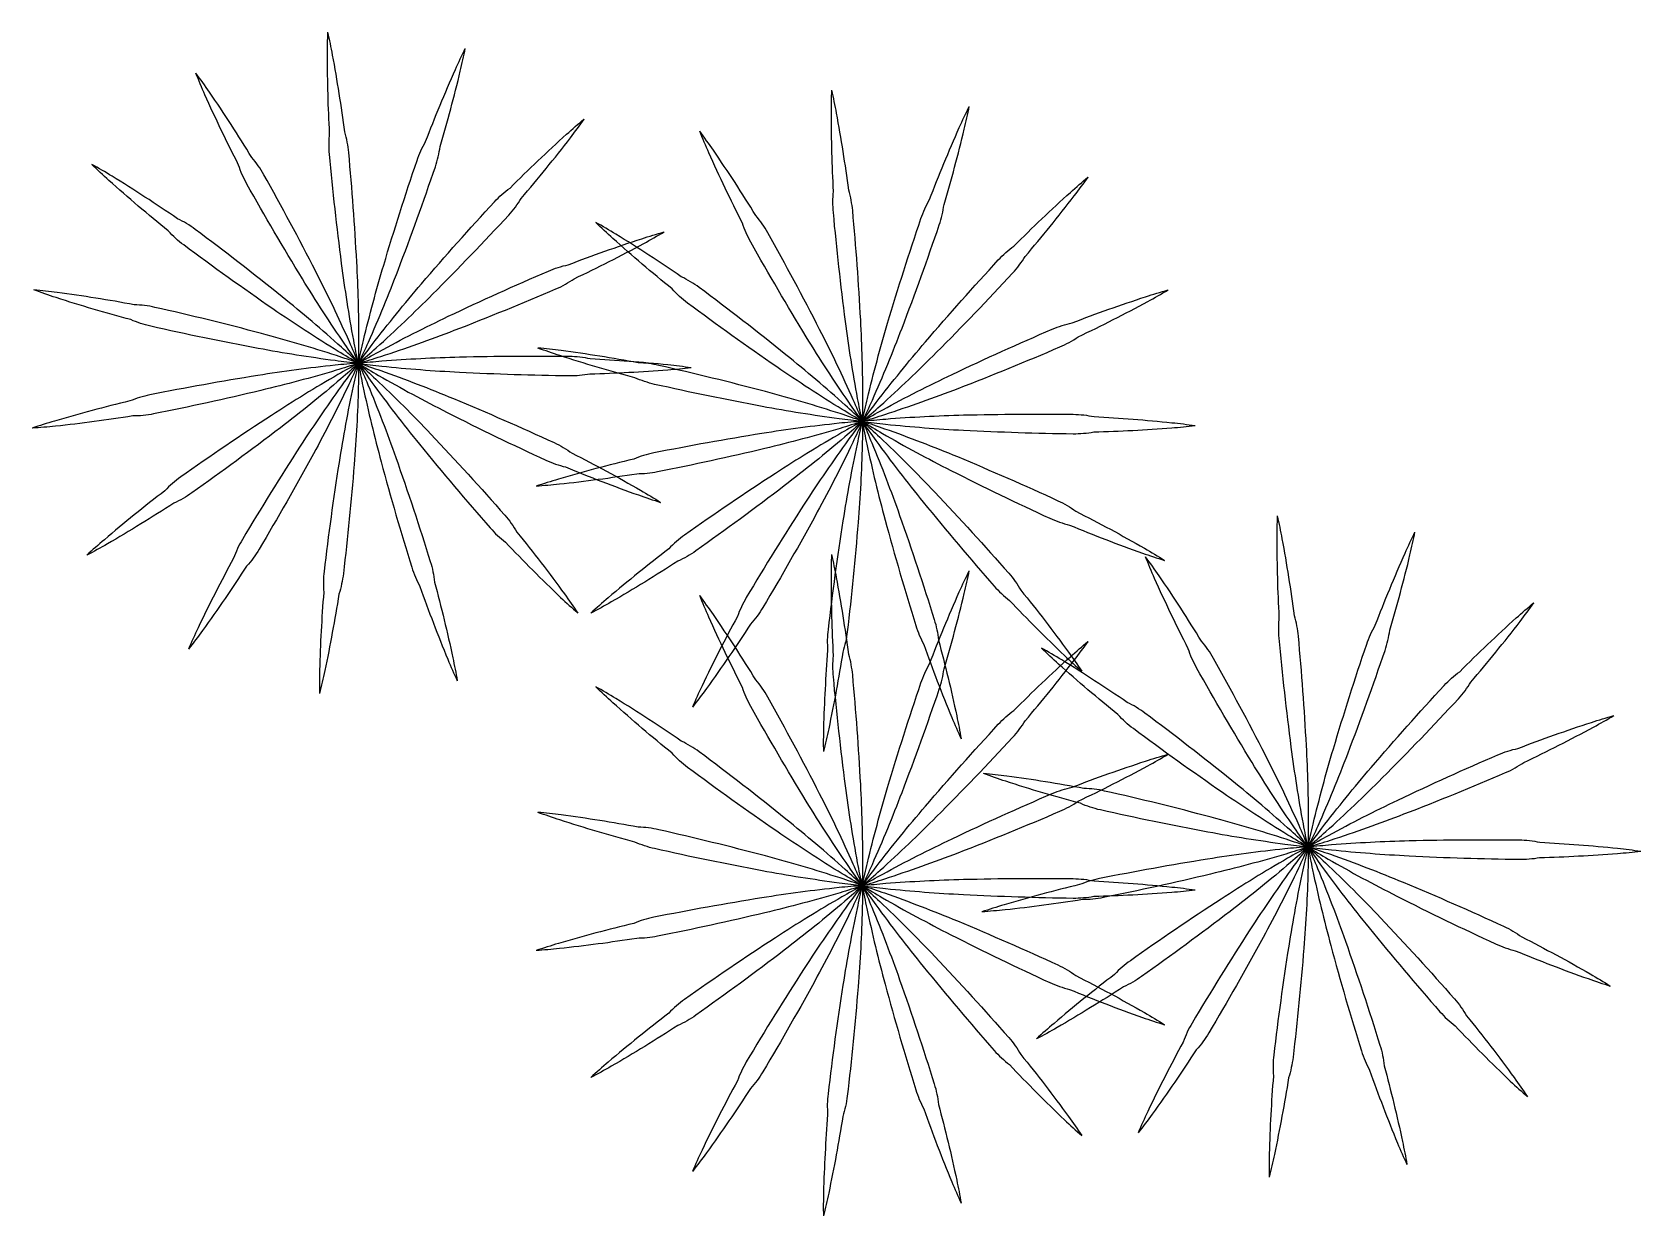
# Model space of a CAD drawing. Extents: x 129.726 to 130.165, y -33.563 to -33.239.
import ezdxf

# ---------------------------------------------------------------- set-up
doc = ezdxf.new("R2010")
doc.units = 0
doc.header["$MEASUREMENT"] = 0
doc.layers.get('0').update_dxf_attribs({"linetype": 'CONTINUOUS'})
doc.layers.add('MOLHO', color=114, linetype='CONTINUOUS')
doc.layers.add('PLANTAS', color=104, linetype='CONTINUOUS')

# ---------------------------------------------------------------- blocks, each defined once
blk = doc.blocks.new('MOLHO2')
for points in [[(-0.063, 0.4538, -0.04965), (-0.0626, 0.4993, -0.013329), (-0.0673, 0.6684, -0.009979), (-0.0663, 0.7192, -0.607526)], [(-0.0211, 0.4577, 0.04965), (-0.0297, 0.5023, 0.013329), (-0.0561, 0.6694, 0.009979), (-0.0663, 0.7192, 0.607526)], [(0.1271, 0.4402, -0.04965), (0.1458, 0.4816, -0.013329), (0.2104, 0.638, -0.009979), (0.232, 0.684, -0.607526)], [(0.1669, 0.4267, 0.04965), (0.1772, 0.4709, 0.013329), (0.2211, 0.6344, 0.009979), (0.232, 0.684, 0.607526)], [(-0.2054, 0.4096, 0.04965), (-0.2314, 0.4468, 0.013329), (-0.3235, 0.5888, 0.009979), (-0.3531, 0.6301, 0.607526)], [(-0.2421, 0.389, -0.04965), (-0.2603, 0.4306, -0.013329), (-0.3333, 0.5833, -0.009979), (-0.3531, 0.6301, -0.607526)], [(0.2951, 0.3505, -0.04965), (0.3291, 0.3806, -0.013329), (0.4517, 0.4973, -0.009979), (0.4901, 0.5305, -0.607526)], [(0.3261, 0.3219, 0.04965), (0.3534, 0.3582, 0.013329), (0.46, 0.4896, 0.009979), (0.4901, 0.5305, 0.607526)], [(0, 0, 0.009979), (0.001, 0.0508, 0.013329), (-0.0037, 0.22, 0.009462), (-0.0211, 0.4577, 0.009462)], [(-0.3542, 0.2906, 0.04965), (-0.3931, 0.314, 0.013329), (-0.535, 0.4063, 0.009979), (-0.5789, 0.432, 0.607526)], [(-0.3794, 0.2569, -0.04965), (-0.4129, 0.2875, -0.013329), (-0.5417, 0.3973, -0.009979), (-0.5789, 0.432, -0.607526)], [(0, 0, -0.009979), (-0.0103, 0.0498, -0.013329), (-0.0366, 0.2169, -0.009462), (-0.063, 0.4538, -0.009462)], [(0, 0, -0.009979), (0.0109, 0.0497, -0.013329), (0.0548, 0.2131, -0.009462), (0.1271, 0.4402, -0.009462)], [(0, 0, 0.009979), (0.0216, 0.046, 0.013329), (0.0861, 0.2025, 0.009462), (0.1669, 0.4267, 0.009462)], [(0, 0, -0.009979), (-0.0296, 0.0413, -0.013329), (-0.1217, 0.1833, -0.009462), (-0.2421, 0.389, -0.009462)], [(0, 0, 0.009979), (-0.0198, 0.0468, 0.013329), (-0.0928, 0.1995, 0.009462), (-0.2054, 0.4096, 0.009462)], [(0, 0, -0.009979), (0.0301, 0.0409, -0.013329), (0.1367, 0.1724, -0.009462), (0.2951, 0.3505, -0.009462)], [(0, 0, 0.009979), (0.0384, 0.0333, 0.013329), (0.161, 0.1499, 0.009462), (0.3261, 0.3219, 0.009462)], [(0, 0, 0.009979), (-0.0371, 0.0347, 0.013329), (-0.1659, 0.1445, 0.009462), (-0.3542, 0.2906, 0.009462)], [(0.4122, 0.2001, -0.04965), (0.4555, 0.2139, -0.013329), (0.6149, 0.2705, -0.009979), (0.6635, 0.2853, -0.607526)], [(0.4288, 0.1615, 0.04965), (0.4685, 0.1835, 0.013329), (0.6194, 0.2602, 0.009979), (0.6635, 0.2853, 0.607526)], [(0, 0, -0.009979), (-0.0439, 0.0257, -0.013329), (-0.1857, 0.118, -0.009462), (-0.3794, 0.2569, -0.009462)], [(0, 0, -0.009979), (0.0442, 0.0251, -0.013329), (0.195, 0.1019, -0.009462), (0.4122, 0.2001, -0.009462)], [(-0.4511, 0.0803, -0.04965), (-0.4942, 0.0947, -0.013329), (-0.6565, 0.1426, -0.009979), (-0.7045, 0.1592, -0.607526)], [(-0.4418, 0.1214, 0.04965), (-0.4869, 0.127, 0.013329), (-0.654, 0.1536, 0.009979), (-0.7045, 0.1592, 0.607526)], [(0, 0, 0.009979), (0.0486, 0.0148, 0.013329), (0.2081, 0.0715, 0.009462), (0.4288, 0.1615, 0.009462)], [(0, 0, 0.009979), (-0.048, 0.0166, 0.013329), (-0.2103, 0.0645, 0.009462), (-0.4418, 0.1214, 0.009462)], [(0, 0, -0.009979), (-0.0505, 0.0056, -0.013329), (-0.2176, 0.0322, -0.009462), (-0.4511, 0.0803, -0.009462)], [(0, 0, -0.009979), (0.0506, 0.005, -0.013329), (0.2196, 0.0137, -0.009462), (0.4579, 0.0152, -0.009462)], [(0.4579, 0.0152, -0.04965), (0.5031, 0.0101, -0.013329), (0.6718, -0.003, -0.009979), (0.7222, -0.0092, -0.607526)], [(0, 0, 0.009979), (-0.0507, -0.0043, 0.013329), (-0.2184, -0.0266, 0.009462), (-0.453, -0.0688, 0.009462)], [(0, 0, -0.009979), (-0.0485, -0.0154, -0.013329), (-0.2119, -0.0591, -0.009462), (-0.4448, -0.1101, -0.009462)], [(0, 0, 0.009979), (-0.0445, -0.0246, 0.013329), (-0.1887, -0.1132, 0.009462), (-0.3859, -0.2471, 0.009462)], [(0, 0, -0.009979), (-0.038, -0.0338, -0.013329), (-0.1696, -0.1402, -0.009462), (-0.3615, -0.2815, -0.009462)], [(0, 0, 0.009979), (-0.0307, -0.0406, 0.013329), (-0.1263, -0.1801, 0.009462), (-0.252, -0.3827, 0.009462)], [(0, 0, -0.009979), (-0.021, -0.0463, -0.013329), (-0.0979, -0.197, -0.009462), (-0.2158, -0.4042, -0.009462)], [(0, 0, 0.009979), (-0.0115, -0.0495, 0.013329), (-0.0422, -0.2159, 0.009462), (-0.0746, -0.4521, 0.009462)], [(0, 0, -0.009979), (-0.0003, -0.0508, -0.013329), (-0.0093, -0.2198, -0.009462), (-0.0328, -0.457, -0.009462)], [(0, 0, -0.009979), (0.0376, -0.0343, -0.013329), (0.1571, -0.154, -0.009462), (0.3177, -0.3301, -0.009462)], [(0, 0, 0.009979), (0.0505, -0.0063, 0.013329), (0.2192, -0.0193, 0.009462), (0.4574, -0.0269, 0.009462)], [(0, 0, 0.009979), (0.0435, -0.0263, 0.013329), (0.1923, -0.1068, 0.009462), (0.4069, -0.2106, 0.009462)], [(0, 0, -0.009979), (0.0483, -0.016, -0.013329), (0.2062, -0.0768, -0.009462), (0.4245, -0.1724, -0.009462)], [(0, 0, 0.009979), (0.0291, -0.0417, 0.013329), (0.1323, -0.1758, 0.009462), (0.2861, -0.3579, 0.009462)], [(0, 0, 0.009979), (0.0096, -0.0499, 0.013329), (0.0493, -0.2144, 0.009462), (0.1158, -0.4433, 0.009462)], [(0, 0, -0.009979), (0.0204, -0.0466, -0.013329), (0.0809, -0.2046, -0.009462), (0.156, -0.4308, -0.009462)], [(0.4574, -0.0269, 0.04965), (0.5026, -0.023, 0.013329), (0.6716, -0.0142, 0.009979), (0.7222, -0.0092, 0.607526)], [(-0.453, -0.0688, 0.04965), (-0.4964, -0.082, 0.013329), (-0.6599, -0.1257, 0.009979), (-0.7084, -0.1411, 0.607526)], [(-0.4448, -0.1101, -0.04965), (-0.49, -0.1145, -0.013329), (-0.6577, -0.1368, -0.009979), (-0.7084, -0.1411, -0.607526)], [(0.4245, -0.1724, -0.04965), (0.4637, -0.1954, -0.013329), (0.6125, -0.2759, -0.009979), (0.656, -0.3022, -0.607526)], [(0.4069, -0.2106, 0.04965), (0.4498, -0.2254, 0.013329), (0.6078, -0.2862, 0.009979), (0.656, -0.3022, 0.607526)], [(-0.3859, -0.2471, 0.04965), (-0.4202, -0.2769, 0.013329), (-0.5517, -0.3833, 0.009979), (-0.5897, -0.417, 0.607526)], [(-0.3615, -0.2815, -0.04965), (-0.401, -0.3039, -0.013329), (-0.5452, -0.3925, -0.009979), (-0.5897, -0.417, -0.607526)], [(0.3177, -0.3301, -0.04965), (0.3441, -0.3671, -0.013329), (0.4473, -0.5012, -0.009979), (0.4764, -0.5429, -0.607526)], [(-0.252, -0.3827, 0.04965), (-0.2712, -0.4238, 0.013329), (-0.3481, -0.5745, 0.009979), (-0.3691, -0.6209, 0.607526)], [(0.2861, -0.3579, 0.04965), (0.3193, -0.3889, 0.013329), (0.4388, -0.5086, 0.009979), (0.4764, -0.5429, 0.607526)], [(-0.2158, -0.4042, -0.04965), (-0.2428, -0.4407, -0.013329), (-0.3384, -0.5803, -0.009979), (-0.3691, -0.6209, -0.607526)], [(-0.0746, -0.4521, 0.04965), (-0.0754, -0.4975, 0.013329), (-0.0844, -0.6665, 0.009979), (-0.0847, -0.7173, 0.607526)], [(0.1158, -0.4433, 0.04965), (0.1335, -0.4851, 0.013329), (0.194, -0.6432, 0.009979), (0.2144, -0.6897, 0.607526)], [(0.156, -0.4308, -0.04965), (0.1651, -0.4753, -0.013329), (0.2048, -0.6398, -0.009979), (0.2144, -0.6897, -0.607526)], [(-0.0328, -0.457, -0.04965), (-0.0425, -0.5014, -0.013329), (-0.0732, -0.6678, -0.009979), (-0.0847, -0.7173, -0.607526)]]:
    blk.add_lwpolyline(points, format="xyb")
blk = doc.blocks.new('VEG3')
at = {"layer": 'MOLHO', "xscale": 0.6290189251151159, "yscale": 0.6290189251151159, "zscale": 0.6290189251151159}
blk.add_blockref('MOLHO2', (-0.121, 0.0672), dxfattribs=at)

msp = doc.modelspace()

# ---------------------------------------------------------------- block references
at = {"layer": 'PLANTAS', "ltscale": 0.05, "xscale": 0.2, "yscale": 0.2, "zscale": 0.2}
for p in [(129.83922, -33.34317), (129.97685, -33.35904), (130.09859, -33.47535), (129.97685, -33.48593)]:
    msp.add_blockref('VEG3', p, dxfattribs=at)

doc.saveas('drawing.dxf')
